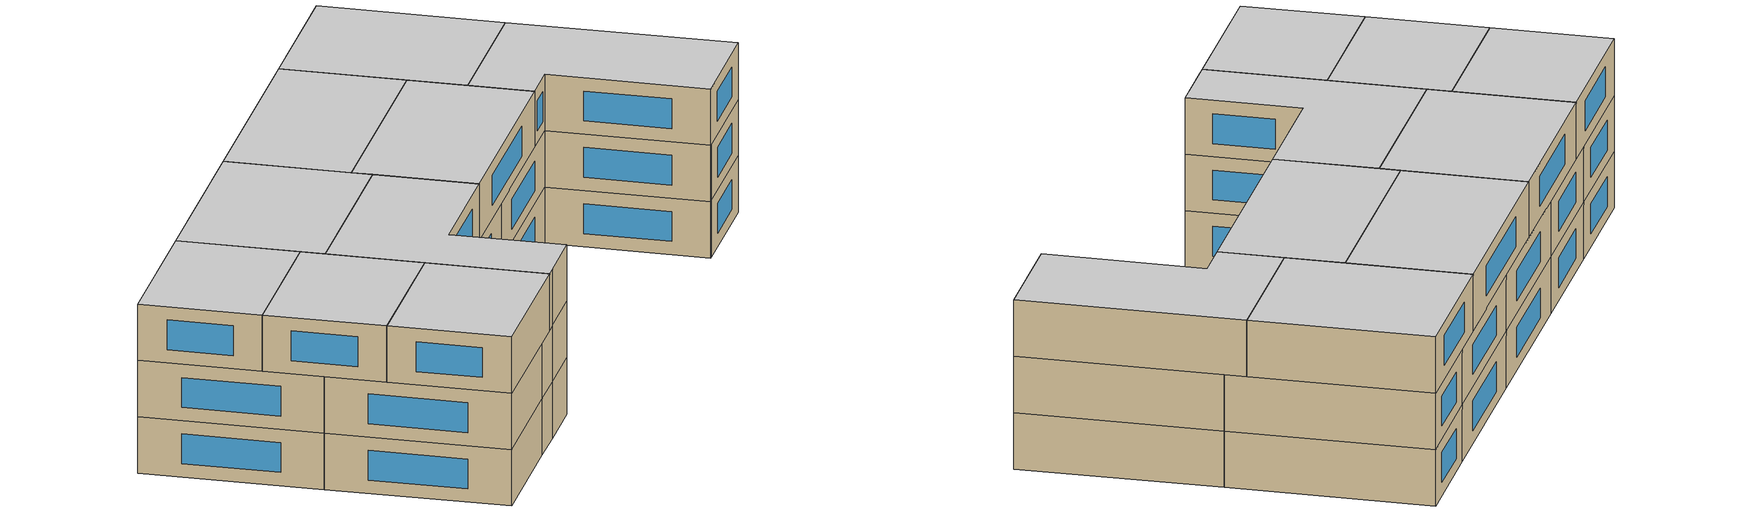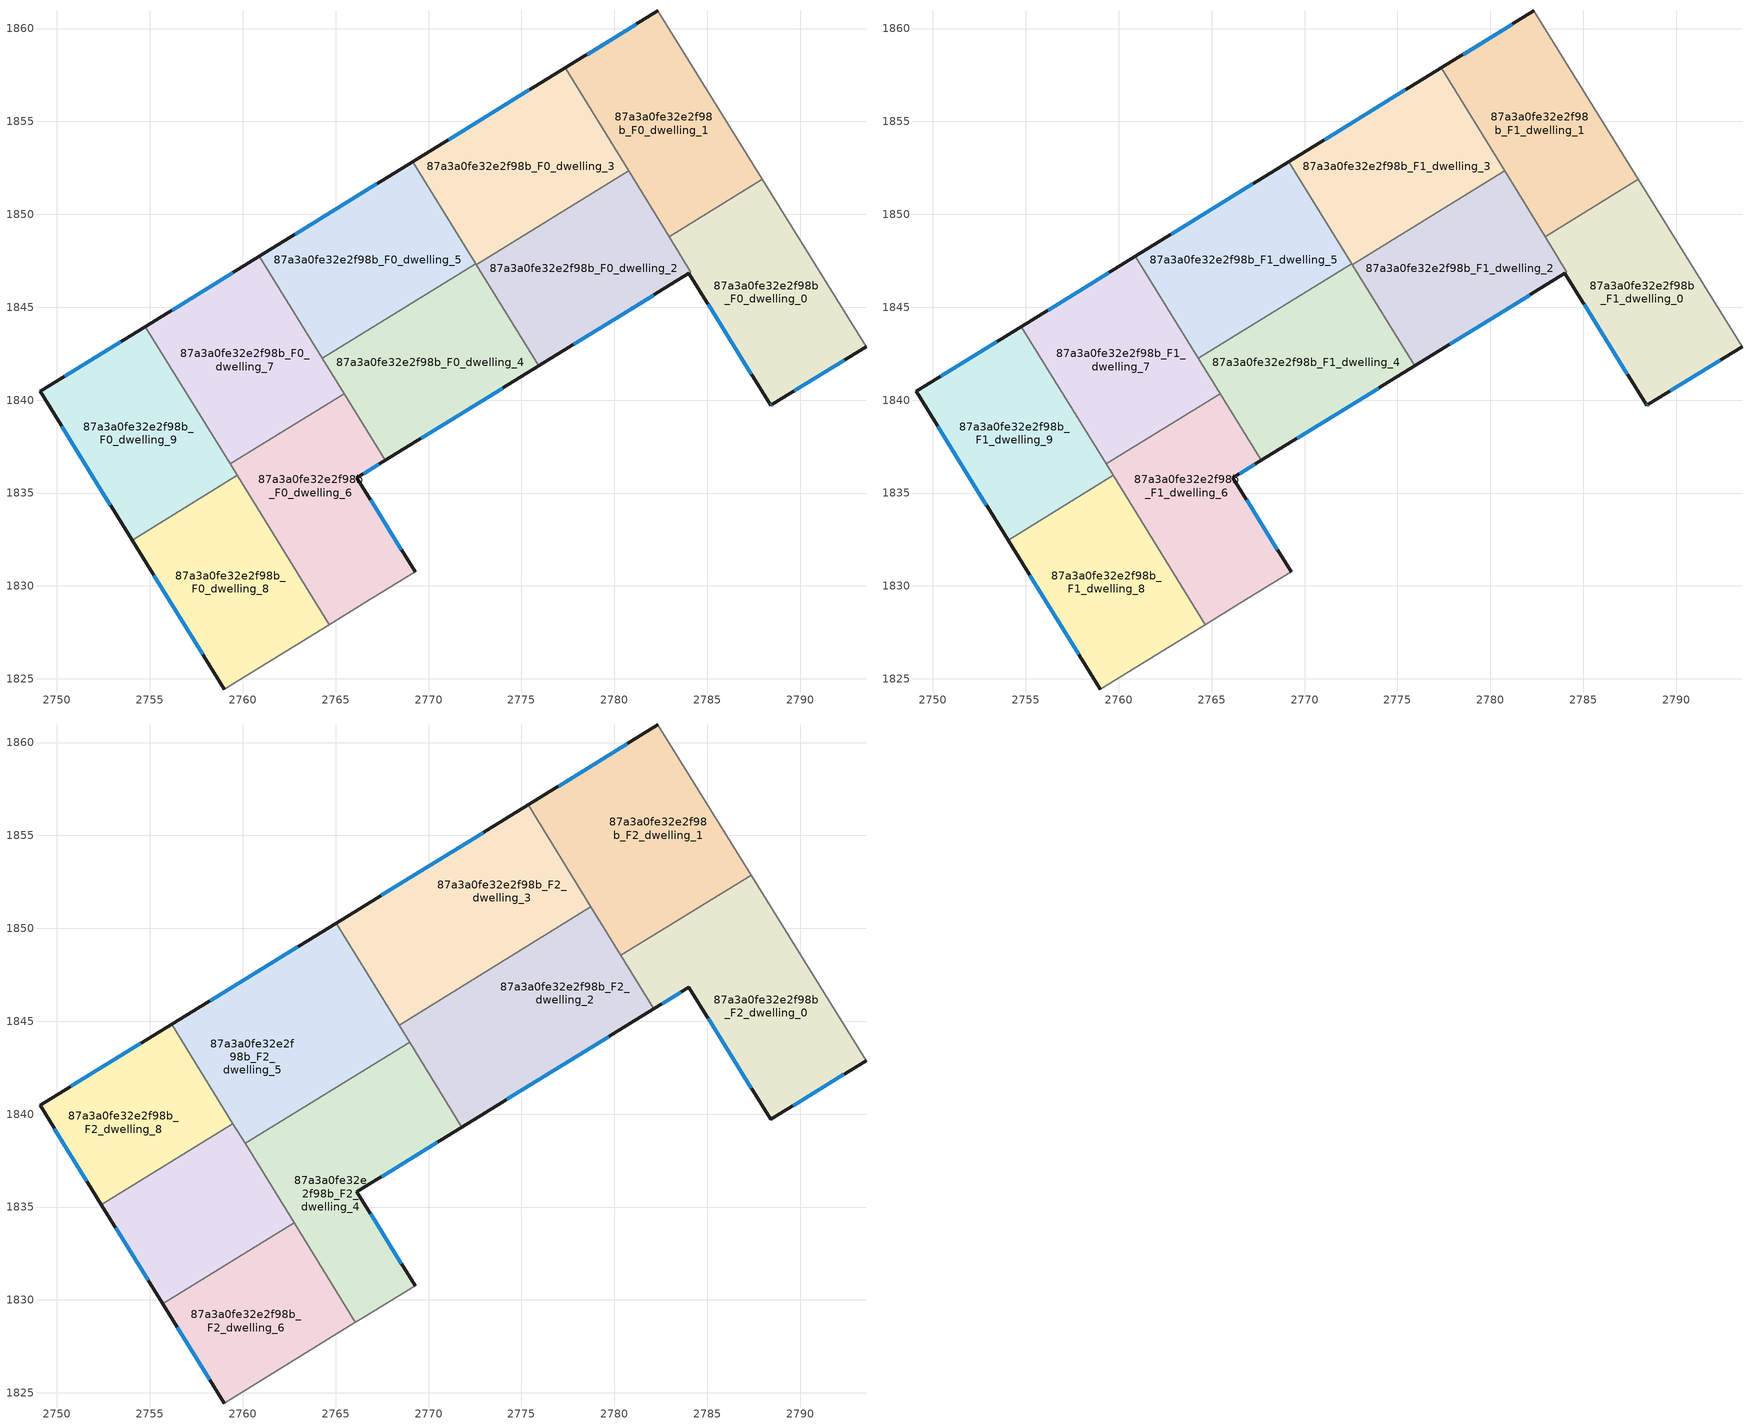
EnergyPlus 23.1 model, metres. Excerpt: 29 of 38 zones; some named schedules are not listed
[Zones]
87a3a0fe32e2f98b_F0_dwelling_0
 floor ground (EU_floor_Construction): 2787.96,1851.9 2793.54,1842.88 2788.51,1839.78 2788.41,1839.72 2784.01,1846.82 2784.12,1846.89 2782.94,1848.81 z0
 wall outside (EU_wall_Construction): 2784.01,1846.82 2788.41,1839.72 2788.51,1839.78 2793.54,1842.88 z0:3
 wall to 87a3a0fe32e2f98b_F0_dwelling_1 (EU_wall_Construction): 2787.96,1851.9 2782.94,1848.81 z0:3
 wall adiabatic (EU_wall_Construction): 2793.54,1842.88 2787.96,1851.9 z0:3
 wall to 87a3a0fe32e2f98b_F0_dwelling_2 (EU_wall_Construction): 2782.94,1848.81 2784.12,1846.89 2784.01,1846.82 z0:3
 window (EU_Window_Construction): 2789.69,1840.51 2792.36,1842.15 / 2788.43,1839.73 2788.48,1839.76 / 2785.04,1845.15 2787.38,1841.39 z0.7:2.3
87a3a0fe32e2f98b_F0_dwelling_1
 floor ground (EU_floor_Construction): 2782.35,1860.95 2787.96,1851.9 2782.94,1848.81 2777.36,1857.88 z0
 wall outside (EU_wall_Construction): 2782.35,1860.95 2777.36,1857.88 z0:3
 wall adiabatic (EU_wall_Construction): 2787.96,1851.9 2782.35,1860.95 z0:3
 wall to 87a3a0fe32e2f98b_F0_dwelling_3 (EU_wall_Construction): 2777.36,1857.88 2780.77,1852.34 z0:3
 wall to 87a3a0fe32e2f98b_F0_dwelling_2 (EU_wall_Construction): 2780.77,1852.34 2782.94,1848.81 z0:3
 window (EU_Window_Construction): 2781.18,1860.23 2778.53,1858.6 z0.7:2.3
87a3a0fe32e2f98b_F0_dwelling_2
 floor ground (EU_floor_Construction): 2780.77,1852.34 2784.12,1846.89 2784.01,1846.82 2775.93,1841.84 2772.57,1847.29 z0
 wall outside (EU_wall_Construction): 2775.93,1841.84 2784.01,1846.82 z0:3
 wall to 87a3a0fe32e2f98b_F0_dwelling_3 (EU_wall_Construction): 2780.77,1852.34 2772.57,1847.29 z0:3
 wall to 87a3a0fe32e2f98b_F0_dwelling_4 (EU_wall_Construction): 2772.57,1847.29 2775.93,1841.84 z0:3
 window (EU_Window_Construction): 2777.83,1843.01 2782.11,1845.65 z0.7:2.3
87a3a0fe32e2f98b_F0_dwelling_3
 floor ground (EU_floor_Construction): 2777.36,1857.88 2780.77,1852.34 2772.57,1847.29 2769.16,1852.83 z0
 wall outside (EU_wall_Construction): 2777.36,1857.88 2769.16,1852.83 z0:3
 wall to 87a3a0fe32e2f98b_F0_dwelling_5 (EU_wall_Construction): 2769.16,1852.83 2772.54,1847.34 z0:3
 wall to 87a3a0fe32e2f98b_F0_dwelling_4 (EU_wall_Construction): 2772.54,1847.34 2772.57,1847.29 z0:3
 window (EU_Window_Construction): 2775.43,1856.69 2771.09,1854.02 z0.7:2.3
87a3a0fe32e2f98b_F0_dwelling_4
 floor ground (EU_floor_Construction): 2772.54,1847.34 2775.93,1841.84 2767.66,1836.75 2764.28,1842.25 z0
 wall outside (EU_wall_Construction): 2767.66,1836.75 2775.93,1841.84 z0:3
 wall to 87a3a0fe32e2f98b_F0_dwelling_5 (EU_wall_Construction): 2772.54,1847.34 2764.28,1842.25 z0:3
 wall to 87a3a0fe32e2f98b_F0_dwelling_6 (EU_wall_Construction): 2765.46,1840.34 2767.66,1836.75 z0:3
 wall to 87a3a0fe32e2f98b_F0_dwelling_7 (EU_wall_Construction): 2764.28,1842.25 2765.46,1840.34 z0:3
 window (EU_Window_Construction): 2769.6,1837.95 2773.99,1840.65 z0.7:2.3
87a3a0fe32e2f98b_F0_dwelling_5
 floor ground (EU_floor_Construction): 2769.16,1852.83 2772.54,1847.34 2764.28,1842.25 2760.9,1847.74 z0
 wall outside (EU_wall_Construction): 2769.16,1852.83 2760.9,1847.74 z0:3
 wall to 87a3a0fe32e2f98b_F0_dwelling_7 (EU_wall_Construction): 2760.9,1847.74 2764.28,1842.25 z0:3
 window (EU_Window_Construction): 2767.22,1851.63 2762.84,1848.94 z0.7:2.3
87a3a0fe32e2f98b_F0_dwelling_6
 floor ground (EU_floor_Construction): 2765.46,1840.34 2767.66,1836.75 2766.15,1835.82 2769.28,1830.76 2766.52,1829.07 2764.65,1827.92 2759.32,1836.56 z0
 wall outside (EU_wall_Construction): 2769.28,1830.76 2766.15,1835.82 2767.66,1836.75 z0:3
 wall to 87a3a0fe32e2f98b_F0_dwelling_7 (EU_wall_Construction): 2765.46,1840.34 2759.32,1836.56 z0:3
 wall adiabatic (EU_wall_Construction): 2764.65,1827.92 2766.52,1829.07 2769.28,1830.76 z0:3
 wall to 87a3a0fe32e2f98b_F0_dwelling_8 (EU_wall_Construction): 2759.7,1835.95 2764.65,1827.92 z0:3
 wall to 87a3a0fe32e2f98b_F0_dwelling_9 (EU_wall_Construction): 2759.32,1836.56 2759.7,1835.95 z0:3
 window (EU_Window_Construction): 2766.5,1836.04 2767.31,1836.54 / 2768.54,1831.95 2766.88,1834.63 z0.7:2.3
87a3a0fe32e2f98b_F0_dwelling_7
 floor ground (EU_floor_Construction): 2760.9,1847.74 2765.46,1840.34 2759.32,1836.56 2754.76,1843.96 z0
 wall outside (EU_wall_Construction): 2760.9,1847.74 2754.76,1843.96 z0:3
 wall to 87a3a0fe32e2f98b_F0_dwelling_9 (EU_wall_Construction): 2754.76,1843.96 2759.32,1836.56 z0:3
 window (EU_Window_Construction): 2759.46,1846.85 2756.2,1844.85 z0.7:2.3
87a3a0fe32e2f98b_F0_dwelling_8
 floor ground (EU_floor_Construction): 2759.7,1835.95 2764.65,1827.92 2759.01,1824.44 2754.04,1832.47 z0
 wall outside (EU_wall_Construction): 2754.04,1832.47 2759.01,1824.44 z0:3
 wall adiabatic (EU_wall_Construction): 2759.01,1824.44 2764.65,1827.92 z0:3
 wall to 87a3a0fe32e2f98b_F0_dwelling_9 (EU_wall_Construction): 2759.7,1835.95 2754.04,1832.47 z0:3
 window (EU_Window_Construction): 2755.21,1830.58 2757.84,1826.33 z0.7:2.3
87a3a0fe32e2f98b_F0_dwelling_9
 floor ground (EU_floor_Construction): 2754.76,1843.96 2759.7,1835.95 2754.04,1832.47 2749.09,1840.47 z0
 wall outside (EU_wall_Construction): 2754.76,1843.96 2749.09,1840.47 2754.04,1832.47 z0:3
 window (EU_Window_Construction): 2750.25,1838.59 2752.88,1834.35 / 2753.43,1843.14 2750.42,1841.29 z0.7:2.3
87a3a0fe32e2f98b_F1_dwelling_0
 floor to 87a3a0fe32e2f98b_F0_dwelling_0 (EU_floor_Construction): 2787.96,1851.9 2793.54,1842.88 2788.51,1839.78 2788.41,1839.72 2784.01,1846.82 2784.12,1846.89 2782.94,1848.81 z3
 wall outside (EU_wall_Construction): 2784.01,1846.82 2788.41,1839.72 2788.51,1839.78 2793.54,1842.88 z3:6
 wall to 87a3a0fe32e2f98b_F1_dwelling_1 (EU_wall_Construction): 2787.96,1851.9 2782.94,1848.81 z3:6
 wall adiabatic (EU_wall_Construction): 2793.54,1842.88 2787.96,1851.9 z3:6
 wall to 87a3a0fe32e2f98b_F1_dwelling_2 (EU_wall_Construction): 2782.94,1848.81 2784.12,1846.89 2784.01,1846.82 z3:6
 window (EU_Window_Construction): 2789.69,1840.51 2792.36,1842.15 / 2788.43,1839.73 2788.48,1839.76 / 2785.04,1845.15 2787.38,1841.39 z3.7:5.3
87a3a0fe32e2f98b_F1_dwelling_1
 floor to 87a3a0fe32e2f98b_F0_dwelling_1 (EU_floor_Construction): 2782.35,1860.95 2787.96,1851.9 2782.94,1848.81 2777.36,1857.88 z3
 wall outside (EU_wall_Construction): 2782.35,1860.95 2777.36,1857.88 z3:6
 wall adiabatic (EU_wall_Construction): 2787.96,1851.9 2782.35,1860.95 z3:6
 wall to 87a3a0fe32e2f98b_F1_dwelling_3 (EU_wall_Construction): 2777.36,1857.88 2780.77,1852.34 z3:6
 wall to 87a3a0fe32e2f98b_F1_dwelling_2 (EU_wall_Construction): 2780.77,1852.34 2782.94,1848.81 z3:6
 window (EU_Window_Construction): 2781.18,1860.23 2778.53,1858.6 z3.7:5.3
87a3a0fe32e2f98b_F1_dwelling_2
 floor to 87a3a0fe32e2f98b_F0_dwelling_2 (EU_floor_Construction): 2780.77,1852.34 2784.12,1846.89 2784.01,1846.82 2775.93,1841.84 2772.57,1847.29 z3
 wall outside (EU_wall_Construction): 2775.93,1841.84 2784.01,1846.82 z3:6
 wall to 87a3a0fe32e2f98b_F1_dwelling_3 (EU_wall_Construction): 2780.77,1852.34 2772.57,1847.29 z3:6
 wall to 87a3a0fe32e2f98b_F1_dwelling_4 (EU_wall_Construction): 2772.57,1847.29 2775.93,1841.84 z3:6
 window (EU_Window_Construction): 2777.83,1843.01 2782.11,1845.65 z3.7:5.3
 ceiling adiabatic (EU_roof_Construction): 2782.12,1845.66 2778.77,1851.11 2772.57,1847.29 2775.93,1841.84 z6
87a3a0fe32e2f98b_F1_dwelling_3
 floor to 87a3a0fe32e2f98b_F0_dwelling_3 (EU_floor_Construction): 2777.36,1857.88 2780.77,1852.34 2772.57,1847.29 2769.16,1852.83 z3
 wall outside (EU_wall_Construction): 2777.36,1857.88 2769.16,1852.83 z3:6
 wall to 87a3a0fe32e2f98b_F1_dwelling_5 (EU_wall_Construction): 2769.16,1852.83 2772.54,1847.34 z3:6
 wall to 87a3a0fe32e2f98b_F1_dwelling_4 (EU_wall_Construction): 2772.54,1847.34 2772.57,1847.29 z3:6
 window (EU_Window_Construction): 2775.43,1856.69 2771.09,1854.02 z3.7:5.3
 ceiling adiabatic (EU_roof_Construction): 2778.77,1851.11 2778.74,1851.15 2772.54,1847.34 2772.57,1847.29 z6
87a3a0fe32e2f98b_F1_dwelling_4
 floor to 87a3a0fe32e2f98b_F0_dwelling_4 (EU_floor_Construction): 2772.54,1847.34 2775.93,1841.84 2767.66,1836.75 2764.28,1842.25 z3
 wall outside (EU_wall_Construction): 2767.66,1836.75 2775.93,1841.84 z3:6
 wall to 87a3a0fe32e2f98b_F1_dwelling_5 (EU_wall_Construction): 2772.54,1847.34 2764.28,1842.25 z3:6
 wall to 87a3a0fe32e2f98b_F1_dwelling_6 (EU_wall_Construction): 2765.46,1840.34 2767.66,1836.75 z3:6
 wall to 87a3a0fe32e2f98b_F1_dwelling_7 (EU_wall_Construction): 2764.28,1842.25 2765.46,1840.34 z3:6
 window (EU_Window_Construction): 2769.6,1837.95 2773.99,1840.65 z3.7:5.3
87a3a0fe32e2f98b_F1_dwelling_5
 floor to 87a3a0fe32e2f98b_F0_dwelling_5 (EU_floor_Construction): 2769.16,1852.83 2772.54,1847.34 2764.28,1842.25 2760.9,1847.74 z3
 wall outside (EU_wall_Construction): 2769.16,1852.83 2760.9,1847.74 z3:6
 wall to 87a3a0fe32e2f98b_F1_dwelling_7 (EU_wall_Construction): 2760.9,1847.74 2764.28,1842.25 z3:6
 window (EU_Window_Construction): 2767.22,1851.63 2762.84,1848.94 z3.7:5.3
87a3a0fe32e2f98b_F1_dwelling_6
 floor to 87a3a0fe32e2f98b_F0_dwelling_6 (EU_floor_Construction): 2765.46,1840.34 2767.66,1836.75 2766.15,1835.82 2769.28,1830.76 2766.52,1829.07 2764.65,1827.92 2759.32,1836.56 z3
 wall outside (EU_wall_Construction): 2769.28,1830.76 2766.15,1835.82 2767.66,1836.75 z3:6
 wall to 87a3a0fe32e2f98b_F1_dwelling_7 (EU_wall_Construction): 2765.46,1840.34 2759.32,1836.56 z3:6
 wall adiabatic (EU_wall_Construction): 2764.65,1827.92 2766.52,1829.07 2769.28,1830.76 z3:6
 wall to 87a3a0fe32e2f98b_F1_dwelling_8 (EU_wall_Construction): 2759.7,1835.95 2764.65,1827.92 z3:6
 wall to 87a3a0fe32e2f98b_F1_dwelling_9 (EU_wall_Construction): 2759.32,1836.56 2759.7,1835.95 z3:6
 window (EU_Window_Construction): 2766.5,1836.04 2767.31,1836.54 / 2768.54,1831.95 2766.88,1834.63 z3.7:5.3
87a3a0fe32e2f98b_F1_dwelling_7
 floor to 87a3a0fe32e2f98b_F0_dwelling_7 (EU_floor_Construction): 2760.9,1847.74 2765.46,1840.34 2759.32,1836.56 2754.76,1843.96 z3
 wall outside (EU_wall_Construction): 2760.9,1847.74 2754.76,1843.96 z3:6
 wall to 87a3a0fe32e2f98b_F1_dwelling_9 (EU_wall_Construction): 2754.76,1843.96 2759.32,1836.56 z3:6
 window (EU_Window_Construction): 2759.46,1846.85 2756.2,1844.85 z3.7:5.3
87a3a0fe32e2f98b_F1_dwelling_8
 floor to 87a3a0fe32e2f98b_F0_dwelling_8 (EU_floor_Construction): 2759.7,1835.95 2764.65,1827.92 2759.01,1824.44 2754.04,1832.47 z3
 wall outside (EU_wall_Construction): 2754.04,1832.47 2759.01,1824.44 z3:6
 wall adiabatic (EU_wall_Construction): 2759.01,1824.44 2764.65,1827.92 z3:6
 wall to 87a3a0fe32e2f98b_F1_dwelling_9 (EU_wall_Construction): 2759.7,1835.95 2754.04,1832.47 z3:6
 window (EU_Window_Construction): 2755.21,1830.58 2757.84,1826.33 z3.7:5.3
87a3a0fe32e2f98b_F1_dwelling_9
 floor to 87a3a0fe32e2f98b_F0_dwelling_9 (EU_floor_Construction): 2754.76,1843.96 2759.7,1835.95 2754.04,1832.47 2749.09,1840.47 z3
 wall outside (EU_wall_Construction): 2754.76,1843.96 2749.09,1840.47 2754.04,1832.47 z3:6
 window (EU_Window_Construction): 2750.25,1838.59 2752.88,1834.35 / 2753.43,1843.14 2750.42,1841.29 z3.7:5.3
 ceiling adiabatic (EU_roof_Construction): 2759.7,1835.95 2754.76,1843.96 2749.09,1840.47 2754.04,1832.47 z6
87a3a0fe32e2f98b_F2_dwelling_0
 floor to 87a3a0fe32e2f98b_F1_dwelling_0 (EU_floor_Construction): 2787.96,1851.9 2793.54,1842.88 2788.51,1839.78 2788.41,1839.72 2784.01,1846.82 2784.12,1846.89 2782.94,1848.81 z6
 floor to 87a3a0fe32e2f98b_F1_dwelling_2 (EU_floor_Construction): 2782.35,1849.77 2784.12,1846.89 2782.12,1845.66 2780.35,1848.54 z6
 floor to 87a3a0fe32e2f98b_F1_dwelling_1 (EU_floor_Construction): 2787.36,1852.86 2787.96,1851.9 2782.94,1848.81 2782.35,1849.77 z6
 wall outside (EU_wall_Construction): 2782.12,1845.66 2784.01,1846.82 2788.41,1839.72 2793.54,1842.88 z6:9
 wall to 87a3a0fe32e2f98b_F2_dwelling_1 (EU_wall_Construction): 2787.36,1852.86 2780.35,1848.54 z6:9
 wall adiabatic (EU_wall_Construction): 2793.54,1842.88 2787.36,1852.86 z6:9
 wall to 87a3a0fe32e2f98b_F2_dwelling_2 (EU_wall_Construction): 2780.35,1848.54 2782.12,1845.66 z6:9
 window (EU_Window_Construction): 2789.62,1840.46 2792.34,1842.14 / 2785.04,1845.15 2787.38,1841.39 / 2782.57,1845.93 2783.57,1846.55 z6.7:8.3
 ceiling to 87a3a0fe32e2f98b_F3_dwelling_0 (EU_floor_Construction): 2793.54,1842.88 2787.36,1852.86 2780.35,1848.54 2782.12,1845.66 2784.01,1846.82 2788.41,1839.72 z9
87a3a0fe32e2f98b_F2_dwelling_1
 floor to 87a3a0fe32e2f98b_F1_dwelling_1 (EU_floor_Construction): 2782.35,1860.95 2787.36,1852.86 2782.35,1849.77 2777.36,1857.88 z6
 floor to 87a3a0fe32e2f98b_F1_dwelling_3 (EU_floor_Construction): 2777.36,1857.88 2780.77,1852.34 2778.77,1851.11 2778.74,1851.15 2775.36,1856.65 z6
 floor to 87a3a0fe32e2f98b_F1_dwelling_2 (EU_floor_Construction): 2780.77,1852.34 2782.35,1849.77 2780.35,1848.54 2778.77,1851.11 z6
 wall outside (EU_wall_Construction): 2782.35,1860.95 2775.36,1856.65 z6:9
 wall adiabatic (EU_wall_Construction): 2787.36,1852.86 2782.35,1860.95 z6:9
 wall to 87a3a0fe32e2f98b_F2_dwelling_3 (EU_wall_Construction): 2775.36,1856.65 2778.74,1851.15 z6:9
 wall to 87a3a0fe32e2f98b_F2_dwelling_2 (EU_wall_Construction): 2778.74,1851.15 2780.35,1848.54 z6:9
 window (EU_Window_Construction): 2780.71,1859.94 2777,1857.66 z6.7:8.3
 ceiling to 87a3a0fe32e2f98b_F3_dwelling_1 (EU_floor_Construction): 2787.36,1852.86 2782.35,1860.95 2775.36,1856.65 2780.35,1848.54 z9
87a3a0fe32e2f98b_F2_dwelling_2
 floor to 87a3a0fe32e2f98b_F1_dwelling_4 (EU_floor_Construction): 2772.54,1847.34 2775.93,1841.84 2771.8,1839.3 2768.41,1844.79 z6
 floor adiabatic (EU_floor_Construction): 2778.74,1851.15 2782.12,1845.66 2775.93,1841.84 2772.54,1847.34 z6
 wall outside (EU_wall_Construction): 2771.8,1839.3 2782.12,1845.66 z6:9
 wall to 87a3a0fe32e2f98b_F2_dwelling_3 (EU_wall_Construction): 2778.74,1851.15 2768.41,1844.79 z6:9
 wall to 87a3a0fe32e2f98b_F2_dwelling_4 (EU_wall_Construction): 2768.98,1843.88 2771.8,1839.3 z6:9
 wall to 87a3a0fe32e2f98b_F2_dwelling_5 (EU_wall_Construction): 2768.41,1844.79 2768.98,1843.88 z6:9
 window (EU_Window_Construction): 2774.22,1840.79 2779.7,1844.17 z6.7:8.3
 ceiling to 87a3a0fe32e2f98b_F3_dwelling_2 (EU_floor_Construction): 2782.12,1845.66 2778.74,1851.15 2768.41,1844.79 2771.8,1839.3 z9
87a3a0fe32e2f98b_F2_dwelling_3
 floor to 87a3a0fe32e2f98b_F1_dwelling_3 (EU_floor_Construction): 2775.36,1856.65 2778.74,1851.15 2772.54,1847.34 2769.16,1852.83 z6
 floor to 87a3a0fe32e2f98b_F1_dwelling_5 (EU_floor_Construction): 2769.16,1852.83 2772.54,1847.34 2768.41,1844.79 2765.03,1850.29 z6
 wall outside (EU_wall_Construction): 2775.36,1856.65 2765.03,1850.29 z6:9
 wall to 87a3a0fe32e2f98b_F2_dwelling_5 (EU_wall_Construction): 2765.03,1850.29 2768.41,1844.79 z6:9
 window (EU_Window_Construction): 2772.93,1855.15 2767.46,1851.78 z6.7:8.3
 ceiling to 87a3a0fe32e2f98b_F3_dwelling_3 (EU_floor_Construction): 2778.74,1851.15 2775.36,1856.65 2765.03,1850.29 2768.41,1844.79 z9
87a3a0fe32e2f98b_F2_dwelling_4
 floor to 87a3a0fe32e2f98b_F1_dwelling_4 (EU_floor_Construction): 2768.98,1843.88 2771.8,1839.3 2767.66,1836.75 2764.85,1841.33 z6
 floor to 87a3a0fe32e2f98b_F1_dwelling_6 (EU_floor_Construction): 2765.46,1840.34 2767.66,1836.75 2766.15,1835.82 2769.28,1830.76 2766.52,1829.07 2766.06,1828.79 2760.74,1837.43 z6
 floor to 87a3a0fe32e2f98b_F1_dwelling_7 (EU_floor_Construction): 2764.85,1841.33 2765.46,1840.34 2760.74,1837.43 2760.13,1838.42 z6
 wall outside (EU_wall_Construction): 2769.28,1830.76 2766.15,1835.82 2771.8,1839.3 z6:9
 wall to 87a3a0fe32e2f98b_F2_dwelling_5 (EU_wall_Construction): 2768.98,1843.88 2760.13,1838.42 z6:9
 wall adiabatic (EU_wall_Construction): 2766.06,1828.79 2766.52,1829.07 2769.28,1830.76 z6:9
 wall to 87a3a0fe32e2f98b_F2_dwelling_6 (EU_wall_Construction): 2762.76,1834.15 2766.06,1828.79 z6:9
 wall to 87a3a0fe32e2f98b_F2_dwelling_7 (EU_wall_Construction): 2760.13,1838.42 2762.76,1834.15 z6:9
 window (EU_Window_Construction): 2767.47,1836.64 2770.47,1838.48 / 2768.54,1831.95 2766.88,1834.63 z6.7:8.3
 ceiling to 87a3a0fe32e2f98b_F3_dwelling_4 (EU_floor_Construction): 2769.28,1830.76 2766.15,1835.82 2771.8,1839.3 2768.98,1843.88 2760.13,1838.42 2766.06,1828.79 2766.52,1829.07 z9
87a3a0fe32e2f98b_F2_dwelling_5
 floor to 87a3a0fe32e2f98b_F1_dwelling_5 (EU_floor_Construction): 2765.03,1850.29 2768.41,1844.79 2764.28,1842.25 2760.9,1847.74 z6
 floor to 87a3a0fe32e2f98b_F1_dwelling_4 (EU_floor_Construction): 2768.41,1844.79 2768.98,1843.88 2764.85,1841.33 2764.28,1842.25 z6
 floor to 87a3a0fe32e2f98b_F1_dwelling_7 (EU_floor_Construction): 2760.9,1847.74 2764.85,1841.33 2760.13,1838.42 2756.18,1844.83 z6
 wall outside (EU_wall_Construction): 2765.03,1850.29 2756.18,1844.83 z6:9
 wall to 87a3a0fe32e2f98b_F2_dwelling_8 (EU_wall_Construction): 2756.18,1844.83 2759.47,1839.49 z6:9
 wall to 87a3a0fe32e2f98b_F2_dwelling_7 (EU_wall_Construction): 2759.47,1839.49 2760.13,1838.42 z6:9
 window (EU_Window_Construction): 2762.95,1849 2758.26,1846.11 z6.7:8.3
 ceiling to 87a3a0fe32e2f98b_F3_dwelling_5 (EU_floor_Construction): 2768.98,1843.88 2765.03,1850.29 2756.18,1844.83 2760.13,1838.42 z9
87a3a0fe32e2f98b_F2_dwelling_6
 floor to 87a3a0fe32e2f98b_F1_dwelling_6 (EU_floor_Construction): 2762.76,1834.15 2766.06,1828.79 2764.65,1827.92 2761.35,1833.27 z6
 floor to 87a3a0fe32e2f98b_F1_dwelling_8 (EU_floor_Construction): 2761.35,1833.27 2764.65,1827.92 2759.01,1824.44 2755.7,1829.79 z6
 wall outside (EU_wall_Construction): 2755.7,1829.79 2759.01,1824.44 z6:9
 wall adiabatic (EU_wall_Construction): 2759.01,1824.44 2766.06,1828.79 z6:9
 wall to 87a3a0fe32e2f98b_F2_dwelling_7 (EU_wall_Construction): 2762.76,1834.15 2755.7,1829.79 z6:9
 window (EU_Window_Construction): 2756.47,1828.54 2758.23,1825.7 z6.7:8.3
 ceiling to 87a3a0fe32e2f98b_F3_dwelling_6 (EU_floor_Construction): 2766.06,1828.79 2762.76,1834.15 2755.7,1829.79 2759.01,1824.44 z9
87a3a0fe32e2f98b_F2_dwelling_7
 floor to 87a3a0fe32e2f98b_F1_dwelling_8 (EU_floor_Construction): 2759.7,1835.95 2761.35,1833.27 2755.7,1829.79 2754.04,1832.47 z6
 floor to 87a3a0fe32e2f98b_F1_dwelling_6 (EU_floor_Construction): 2760.74,1837.43 2762.76,1834.15 2761.35,1833.27 2759.32,1836.56 z6
 floor adiabatic (EU_floor_Construction): 2758.05,1838.62 2759.7,1835.95 2754.04,1832.47 2752.39,1835.13 z6
 floor to 87a3a0fe32e2f98b_F1_dwelling_7 (EU_floor_Construction): 2759.47,1839.49 2760.74,1837.43 2759.32,1836.56 2758.05,1838.62 z6
 wall outside (EU_wall_Construction): 2752.39,1835.13 2755.7,1829.79 z6:9
 wall to 87a3a0fe32e2f98b_F2_dwelling_8 (EU_wall_Construction): 2759.47,1839.49 2752.39,1835.13 z6:9
 window (EU_Window_Construction): 2753.17,1833.88 2754.92,1831.05 z6.7:8.3
 ceiling to 87a3a0fe32e2f98b_F3_dwelling_7 (EU_floor_Construction): 2762.76,1834.15 2759.47,1839.49 2752.39,1835.13 2755.7,1829.79 z9
87a3a0fe32e2f98b_F2_dwelling_8
 floor to 87a3a0fe32e2f98b_F1_dwelling_7 (EU_floor_Construction): 2756.18,1844.83 2759.47,1839.49 2758.05,1838.62 2754.76,1843.96 z6
 floor adiabatic (EU_floor_Construction): 2754.76,1843.96 2758.05,1838.62 2752.39,1835.13 2749.09,1840.47 z6
 wall outside (EU_wall_Construction): 2756.18,1844.83 2749.09,1840.47 2752.39,1835.13 z6:9
 window (EU_Window_Construction): 2749.86,1839.21 2751.61,1836.39 / 2754.51,1843.81 2750.75,1841.49 z6.7:8.3
 ceiling to 87a3a0fe32e2f98b_F3_dwelling_8 (EU_floor_Construction): 2759.47,1839.49 2756.18,1844.83 2749.09,1840.47 2752.39,1835.13 z9
[Building]
EU S2 Campaign: North Axis=0; Terrain=City; Solar Distribution=FullExterior
[Site:Location]
Budapest.Ferenc.Liszt.Intl.AP: Latitude=47.437; Longitude=19.256; Time Zone=1; Elevation=185
[SizingPeriod:WeatherFileDays]
AnnualSizingPeriod: Begin Month=1; Begin Day of Month=1; End Month=12; End Day of Month=31; Day of Week for Start Day=Monday; Use Weather File Daylight Saving Period=No; Use Weather File Rain and Snow Indicators=No
[MATERIAL]
EU_InternalMass_Material: Roughness=MediumRough; Thickness=0.1; Conductivity=1; Density=1800; Specific Heat=900; Thermal Absorptance=0.9; Solar Absorptance=0.7; Visible Absorptance=0.7
[MATERIAL:NOMASS] Roughness=MediumRough; Thermal Absorptance=0.9; Solar Absorptance=0.7; Visible Absorptance=0.7
Name | Thermal Resistance
EU_wall_NoMass | 0.832559
EU_roof_NoMass | 1.39638
EU_floor_NoMass | 0.872794
[WINDOWMATERIAL:SIMPLEGLAZINGSYSTEM]
EU_Window_SimpleGlazing: UFactor=2.79869; Solar Heat Gain Coefficient=0.75; Visible Transmittance=0.75
[CONSTRUCTION]
EU_wall_Construction: EU_wall_NoMass
EU_roof_Construction: EU_roof_NoMass
EU_floor_Construction: EU_floor_NoMass
EU_Window_Construction: EU_Window_SimpleGlazing
EU_InternalMass_Construction: EU_InternalMass_Material
[ZONE] Type=1; Multiplier=1; Ceiling Height=autocalculate; Floor Area=autocalculate; Part of Total Floor Area=Yes
Name | Volume
87a3a0fe32e2f98b_F0_dwelling_0; 87a3a0fe32e2f98b_F1_dwelling_0 | 190.879
87a3a0fe32e2f98b_F2_dwelling_0 | 234.78
87a3a0fe32e2f98b_F0_dwelling_1; 87a3a0fe32e2f98b_F1_dwelling_1; 87a3a0fe32e2f98b_F0_dwelling_9; 87a3a0fe32e2f98b_F1_dwelling_9 | 187.828
87a3a0fe32e2f98b_F2_dwelling_1 | 234.764
87a3a0fe32e2f98b_F0_dwelling_2; 87a3a0fe32e2f98b_F1_dwelling_2 | 184.769
87a3a0fe32e2f98b_F2_dwelling_2; 87a3a0fe32e2f98b_F2_dwelling_5 | 234.771
87a3a0fe32e2f98b_F0_dwelling_3; 87a3a0fe32e2f98b_F1_dwelling_3 | 187.849
87a3a0fe32e2f98b_F2_dwelling_3 | 234.781
87a3a0fe32e2f98b_F0_dwelling_4; 87a3a0fe32e2f98b_F1_dwelling_4 | 187.83
87a3a0fe32e2f98b_F2_dwelling_4 | 234.798
87a3a0fe32e2f98b_F0_dwelling_5; 87a3a0fe32e2f98b_F1_dwelling_5 | 187.807
87a3a0fe32e2f98b_F0_dwelling_6; 87a3a0fe32e2f98b_F1_dwelling_6 | 187.814
87a3a0fe32e2f98b_F2_dwelling_6 | 156.535
87a3a0fe32e2f98b_F0_dwelling_7; 87a3a0fe32e2f98b_F1_dwelling_7 | 187.805
87a3a0fe32e2f98b_F2_dwelling_7 | 156.502
87a3a0fe32e2f98b_F0_dwelling_8; 87a3a0fe32e2f98b_F1_dwelling_8 | 187.816
87a3a0fe32e2f98b_F2_dwelling_8 | 156.523
[INTERNALMASS] Construction=EU_InternalMass_Construction
Name | Zone or ZoneList | Surface Area
87a3a0fe32e2f98b_F0_dwelling_0_EU_InternalMass | 87a3a0fe32e2f98b_F0_dwelling_0 | 63.6264
87a3a0fe32e2f98b_F0_dwelling_1_EU_InternalMass | 87a3a0fe32e2f98b_F0_dwelling_1 | 62.6094
87a3a0fe32e2f98b_F0_dwelling_2_EU_InternalMass | 87a3a0fe32e2f98b_F0_dwelling_2 | 61.588
87a3a0fe32e2f98b_F0_dwelling_3_EU_InternalMass | 87a3a0fe32e2f98b_F0_dwelling_3 | 62.6164
87a3a0fe32e2f98b_F0_dwelling_4_EU_InternalMass | 87a3a0fe32e2f98b_F0_dwelling_4 | 62.61
87a3a0fe32e2f98b_F0_dwelling_5_EU_InternalMass | 87a3a0fe32e2f98b_F0_dwelling_5 | 62.6023
87a3a0fe32e2f98b_F0_dwelling_6_EU_InternalMass | 87a3a0fe32e2f98b_F0_dwelling_6 | 62.6045
87a3a0fe32e2f98b_F0_dwelling_7_EU_InternalMass | 87a3a0fe32e2f98b_F0_dwelling_7 | 62.6018
87a3a0fe32e2f98b_F0_dwelling_8_EU_InternalMass | 87a3a0fe32e2f98b_F0_dwelling_8 | 62.6055
87a3a0fe32e2f98b_F0_dwelling_9_EU_InternalMass | 87a3a0fe32e2f98b_F0_dwelling_9 | 62.6093
87a3a0fe32e2f98b_F1_dwelling_0_EU_InternalMass | 87a3a0fe32e2f98b_F1_dwelling_0 | 63.6264
87a3a0fe32e2f98b_F1_dwelling_1_EU_InternalMass | 87a3a0fe32e2f98b_F1_dwelling_1 | 62.6094
87a3a0fe32e2f98b_F1_dwelling_2_EU_InternalMass | 87a3a0fe32e2f98b_F1_dwelling_2 | 61.588
87a3a0fe32e2f98b_F1_dwelling_3_EU_InternalMass | 87a3a0fe32e2f98b_F1_dwelling_3 | 62.6164
87a3a0fe32e2f98b_F1_dwelling_4_EU_InternalMass | 87a3a0fe32e2f98b_F1_dwelling_4 | 62.61
87a3a0fe32e2f98b_F1_dwelling_5_EU_InternalMass | 87a3a0fe32e2f98b_F1_dwelling_5 | 62.6023
87a3a0fe32e2f98b_F1_dwelling_6_EU_InternalMass | 87a3a0fe32e2f98b_F1_dwelling_6 | 62.6045
87a3a0fe32e2f98b_F1_dwelling_7_EU_InternalMass | 87a3a0fe32e2f98b_F1_dwelling_7 | 62.6018
87a3a0fe32e2f98b_F1_dwelling_8_EU_InternalMass | 87a3a0fe32e2f98b_F1_dwelling_8 | 62.6055
87a3a0fe32e2f98b_F1_dwelling_9_EU_InternalMass | 87a3a0fe32e2f98b_F1_dwelling_9 | 62.6093
87a3a0fe32e2f98b_F2_dwelling_0_EU_InternalMass | 87a3a0fe32e2f98b_F2_dwelling_0 | 78.2599
87a3a0fe32e2f98b_F2_dwelling_1_EU_InternalMass | 87a3a0fe32e2f98b_F2_dwelling_1 | 78.2548
87a3a0fe32e2f98b_F2_dwelling_2_EU_InternalMass | 87a3a0fe32e2f98b_F2_dwelling_2 | 78.2569
87a3a0fe32e2f98b_F2_dwelling_3_EU_InternalMass | 87a3a0fe32e2f98b_F2_dwelling_3 | 78.2603
87a3a0fe32e2f98b_F2_dwelling_4_EU_InternalMass | 87a3a0fe32e2f98b_F2_dwelling_4 | 78.2657
87a3a0fe32e2f98b_F2_dwelling_5_EU_InternalMass | 87a3a0fe32e2f98b_F2_dwelling_5 | 78.257
87a3a0fe32e2f98b_F2_dwelling_6_EU_InternalMass | 87a3a0fe32e2f98b_F2_dwelling_6 | 52.1784
87a3a0fe32e2f98b_F2_dwelling_7_EU_InternalMass | 87a3a0fe32e2f98b_F2_dwelling_7 | 52.1676
87a3a0fe32e2f98b_F2_dwelling_8_EU_InternalMass | 87a3a0fe32e2f98b_F2_dwelling_8 | 52.1744
[OTHEREQUIPMENT] Fuel Type=Electricity; Design Level Calculation Method=Watts/Area; Power per Zone Floor Area=1; Fraction Latent=0; Fraction Radiant=0; Fraction Lost=0; Carbon Dioxide Generation Rate=0; EndUse Subcategory=EU_Step8_InternalGains
Name | Zone or ZoneList or Space or SpaceList | Schedule
EU_Step8_InternalGain_87a3a0fe32e2f98b_F0_dwelling_0_f000 | 87a3a0fe32e2f98b_F0_dwelling_0 | EU_Step8_GainSchedule_87a3a0fe32e2f98b_F0_dwelling_0_f000
EU_Step8_InternalGain_87a3a0fe32e2f98b_F0_dwelling_1_f000 | 87a3a0fe32e2f98b_F0_dwelling_1 | EU_Step8_GainSchedule_87a3a0fe32e2f98b_F0_dwelling_1_f000
EU_Step8_InternalGain_87a3a0fe32e2f98b_F0_dwelling_2_f000 | 87a3a0fe32e2f98b_F0_dwelling_2 | EU_Step8_GainSchedule_87a3a0fe32e2f98b_F0_dwelling_2_f000
EU_Step8_InternalGain_87a3a0fe32e2f98b_F0_dwelling_3_f000 | 87a3a0fe32e2f98b_F0_dwelling_3 | EU_Step8_GainSchedule_87a3a0fe32e2f98b_F0_dwelling_3_f000
EU_Step8_InternalGain_87a3a0fe32e2f98b_F0_dwelling_4_f000 | 87a3a0fe32e2f98b_F0_dwelling_4 | EU_Step8_GainSchedule_87a3a0fe32e2f98b_F0_dwelling_4_f000
EU_Step8_InternalGain_87a3a0fe32e2f98b_F0_dwelling_5_f000 | 87a3a0fe32e2f98b_F0_dwelling_5 | EU_Step8_GainSchedule_87a3a0fe32e2f98b_F0_dwelling_5_f000
EU_Step8_InternalGain_87a3a0fe32e2f98b_F0_dwelling_6_f000 | 87a3a0fe32e2f98b_F0_dwelling_6 | EU_Step8_GainSchedule_87a3a0fe32e2f98b_F0_dwelling_6_f000
EU_Step8_InternalGain_87a3a0fe32e2f98b_F0_dwelling_7_f000 | 87a3a0fe32e2f98b_F0_dwelling_7 | EU_Step8_GainSchedule_87a3a0fe32e2f98b_F0_dwelling_7_f000
EU_Step8_InternalGain_87a3a0fe32e2f98b_F0_dwelling_8_f000 | 87a3a0fe32e2f98b_F0_dwelling_8 | EU_Step8_GainSchedule_87a3a0fe32e2f98b_F0_dwelling_8_f000
EU_Step8_InternalGain_87a3a0fe32e2f98b_F0_dwelling_9_f000 | 87a3a0fe32e2f98b_F0_dwelling_9 | EU_Step8_GainSchedule_87a3a0fe32e2f98b_F0_dwelling_9_f000
EU_Step8_InternalGain_87a3a0fe32e2f98b_F1_dwelling_0_f000 | 87a3a0fe32e2f98b_F1_dwelling_0 | EU_Step8_GainSchedule_87a3a0fe32e2f98b_F1_dwelling_0_f000
EU_Step8_InternalGain_87a3a0fe32e2f98b_F1_dwelling_1_f000 | 87a3a0fe32e2f98b_F1_dwelling_1 | EU_Step8_GainSchedule_87a3a0fe32e2f98b_F1_dwelling_1_f000
EU_Step8_InternalGain_87a3a0fe32e2f98b_F1_dwelling_2_f000 | 87a3a0fe32e2f98b_F1_dwelling_2 | EU_Step8_GainSchedule_87a3a0fe32e2f98b_F1_dwelling_2_f000
EU_Step8_InternalGain_87a3a0fe32e2f98b_F1_dwelling_3_f000 | 87a3a0fe32e2f98b_F1_dwelling_3 | EU_Step8_GainSchedule_87a3a0fe32e2f98b_F1_dwelling_3_f000
EU_Step8_InternalGain_87a3a0fe32e2f98b_F1_dwelling_4_f000 | 87a3a0fe32e2f98b_F1_dwelling_4 | EU_Step8_GainSchedule_87a3a0fe32e2f98b_F1_dwelling_4_f000
EU_Step8_InternalGain_87a3a0fe32e2f98b_F1_dwelling_5_f000 | 87a3a0fe32e2f98b_F1_dwelling_5 | EU_Step8_GainSchedule_87a3a0fe32e2f98b_F1_dwelling_5_f000
EU_Step8_InternalGain_87a3a0fe32e2f98b_F1_dwelling_6_f000 | 87a3a0fe32e2f98b_F1_dwelling_6 | EU_Step8_GainSchedule_87a3a0fe32e2f98b_F1_dwelling_6_f000
EU_Step8_InternalGain_87a3a0fe32e2f98b_F1_dwelling_7_f000 | 87a3a0fe32e2f98b_F1_dwelling_7 | EU_Step8_GainSchedule_87a3a0fe32e2f98b_F1_dwelling_7_f000
EU_Step8_InternalGain_87a3a0fe32e2f98b_F1_dwelling_8_f000 | 87a3a0fe32e2f98b_F1_dwelling_8 | EU_Step8_GainSchedule_87a3a0fe32e2f98b_F1_dwelling_8_f000
EU_Step8_InternalGain_87a3a0fe32e2f98b_F1_dwelling_9_f000 | 87a3a0fe32e2f98b_F1_dwelling_9 | EU_Step8_GainSchedule_87a3a0fe32e2f98b_F1_dwelling_9_f000
EU_Step8_InternalGain_87a3a0fe32e2f98b_F2_dwelling_0_f000 | 87a3a0fe32e2f98b_F2_dwelling_0 | EU_Step8_GainSchedule_87a3a0fe32e2f98b_F2_dwelling_0_f000
EU_Step8_InternalGain_87a3a0fe32e2f98b_F2_dwelling_1_f000 | 87a3a0fe32e2f98b_F2_dwelling_1 | EU_Step8_GainSchedule_87a3a0fe32e2f98b_F2_dwelling_1_f000
EU_Step8_InternalGain_87a3a0fe32e2f98b_F2_dwelling_2_f000 | 87a3a0fe32e2f98b_F2_dwelling_2 | EU_Step8_GainSchedule_87a3a0fe32e2f98b_F2_dwelling_2_f000
EU_Step8_InternalGain_87a3a0fe32e2f98b_F2_dwelling_3_f000 | 87a3a0fe32e2f98b_F2_dwelling_3 | EU_Step8_GainSchedule_87a3a0fe32e2f98b_F2_dwelling_3_f000
EU_Step8_InternalGain_87a3a0fe32e2f98b_F2_dwelling_4_f000 | 87a3a0fe32e2f98b_F2_dwelling_4 | EU_Step8_GainSchedule_87a3a0fe32e2f98b_F2_dwelling_4_f000
EU_Step8_InternalGain_87a3a0fe32e2f98b_F2_dwelling_5_f000 | 87a3a0fe32e2f98b_F2_dwelling_5 | EU_Step8_GainSchedule_87a3a0fe32e2f98b_F2_dwelling_5_f000
EU_Step8_InternalGain_87a3a0fe32e2f98b_F2_dwelling_6_f000 | 87a3a0fe32e2f98b_F2_dwelling_6 | EU_Step8_GainSchedule_87a3a0fe32e2f98b_F2_dwelling_6_f000
EU_Step8_InternalGain_87a3a0fe32e2f98b_F2_dwelling_7_f000 | 87a3a0fe32e2f98b_F2_dwelling_7 | EU_Step8_GainSchedule_87a3a0fe32e2f98b_F2_dwelling_7_f000
EU_Step8_InternalGain_87a3a0fe32e2f98b_F2_dwelling_8_f000 | 87a3a0fe32e2f98b_F2_dwelling_8 | EU_Step8_GainSchedule_87a3a0fe32e2f98b_F2_dwelling_8_f000
[ZONEVENTILATION:DESIGNFLOWRATE] Schedule=EU_AlwaysOn; Design Flow Rate Calculation Method=AirChanges/Hour; Air Changes per Hour=0.475469; Ventilation Type=Natural; Fan Pressure Rise=0; Fan Total Efficiency=1; Constant Term Coefficient=1; Temperature Term Coefficient=0; Velocity Term Coefficient=0; Velocity Squared Term Coefficient=0; Minimum Indoor Temperature=-100; Maximum Indoor Temperature=100; Delta Temperature=-100; Minimum Outdoor Temperature=-100; Maximum Outdoor Temperature=100; Maximum Wind Speed=40
Name | Zone or ZoneList or Space or SpaceList
EU_ConstantAir_87a3a0fe32e2f98b_F0_dwelling_0 | 87a3a0fe32e2f98b_F0_dwelling_0
EU_ConstantAir_87a3a0fe32e2f98b_F0_dwelling_1 | 87a3a0fe32e2f98b_F0_dwelling_1
EU_ConstantAir_87a3a0fe32e2f98b_F0_dwelling_2 | 87a3a0fe32e2f98b_F0_dwelling_2
EU_ConstantAir_87a3a0fe32e2f98b_F0_dwelling_3 | 87a3a0fe32e2f98b_F0_dwelling_3
EU_ConstantAir_87a3a0fe32e2f98b_F0_dwelling_4 | 87a3a0fe32e2f98b_F0_dwelling_4
EU_ConstantAir_87a3a0fe32e2f98b_F0_dwelling_5 | 87a3a0fe32e2f98b_F0_dwelling_5
EU_ConstantAir_87a3a0fe32e2f98b_F0_dwelling_6 | 87a3a0fe32e2f98b_F0_dwelling_6
EU_ConstantAir_87a3a0fe32e2f98b_F0_dwelling_7 | 87a3a0fe32e2f98b_F0_dwelling_7
EU_ConstantAir_87a3a0fe32e2f98b_F0_dwelling_8 | 87a3a0fe32e2f98b_F0_dwelling_8
EU_ConstantAir_87a3a0fe32e2f98b_F0_dwelling_9 | 87a3a0fe32e2f98b_F0_dwelling_9
EU_ConstantAir_87a3a0fe32e2f98b_F1_dwelling_0 | 87a3a0fe32e2f98b_F1_dwelling_0
EU_ConstantAir_87a3a0fe32e2f98b_F1_dwelling_1 | 87a3a0fe32e2f98b_F1_dwelling_1
EU_ConstantAir_87a3a0fe32e2f98b_F1_dwelling_2 | 87a3a0fe32e2f98b_F1_dwelling_2
EU_ConstantAir_87a3a0fe32e2f98b_F1_dwelling_3 | 87a3a0fe32e2f98b_F1_dwelling_3
EU_ConstantAir_87a3a0fe32e2f98b_F1_dwelling_4 | 87a3a0fe32e2f98b_F1_dwelling_4
EU_ConstantAir_87a3a0fe32e2f98b_F1_dwelling_5 | 87a3a0fe32e2f98b_F1_dwelling_5
EU_ConstantAir_87a3a0fe32e2f98b_F1_dwelling_6 | 87a3a0fe32e2f98b_F1_dwelling_6
EU_ConstantAir_87a3a0fe32e2f98b_F1_dwelling_7 | 87a3a0fe32e2f98b_F1_dwelling_7
EU_ConstantAir_87a3a0fe32e2f98b_F1_dwelling_8 | 87a3a0fe32e2f98b_F1_dwelling_8
EU_ConstantAir_87a3a0fe32e2f98b_F1_dwelling_9 | 87a3a0fe32e2f98b_F1_dwelling_9
EU_ConstantAir_87a3a0fe32e2f98b_F2_dwelling_0 | 87a3a0fe32e2f98b_F2_dwelling_0
EU_ConstantAir_87a3a0fe32e2f98b_F2_dwelling_1 | 87a3a0fe32e2f98b_F2_dwelling_1
EU_ConstantAir_87a3a0fe32e2f98b_F2_dwelling_2 | 87a3a0fe32e2f98b_F2_dwelling_2
EU_ConstantAir_87a3a0fe32e2f98b_F2_dwelling_3 | 87a3a0fe32e2f98b_F2_dwelling_3
EU_ConstantAir_87a3a0fe32e2f98b_F2_dwelling_4 | 87a3a0fe32e2f98b_F2_dwelling_4
EU_ConstantAir_87a3a0fe32e2f98b_F2_dwelling_5 | 87a3a0fe32e2f98b_F2_dwelling_5
EU_ConstantAir_87a3a0fe32e2f98b_F2_dwelling_6 | 87a3a0fe32e2f98b_F2_dwelling_6
EU_ConstantAir_87a3a0fe32e2f98b_F2_dwelling_7 | 87a3a0fe32e2f98b_F2_dwelling_7
EU_ConstantAir_87a3a0fe32e2f98b_F2_dwelling_8 | 87a3a0fe32e2f98b_F2_dwelling_8
[HVACTEMPLATE:ZONE:IDEALLOADSAIRSYSTEM] System Availability Schedule=EU_AlwaysOn; Maximum Heating Supply Air Temperature=50; Minimum Cooling Supply Air Temperature=13; Maximum Heating Supply Air Humidity Ratio=0.0156; Minimum Cooling Supply Air Humidity Ratio=0.0077; Heating Limit=NoLimit; Cooling Limit=NoLimit; Heating Availability Schedule=EU_AlwaysOn; Cooling Availability Schedule=EU_CoolingOff; Dehumidification Control Type=ConstantSensibleHeatRatio; Cooling Sensible Heat Ratio=0.7; Dehumidification Setpoint=60; Humidification Control Type=None; Humidification Setpoint=30; Outdoor Air Method=None; Outdoor Air Flow Rate per Person=0.00944; Outdoor Air Flow Rate per Zone Floor Area=0; Outdoor Air Flow Rate per Zone=0; Demand Controlled Ventilation Type=None; Outdoor Air Economizer Type=NoEconomizer; Heat Recovery Type=None; Sensible Heat Recovery Effectiveness=0.7; Latent Heat Recovery Effectiveness=0.65
Name | Template Thermostat
87a3a0fe32e2f98b_F0_dwelling_0 | EU_HeatOnly_87a3a0fe32e2f98b_F0_dwelling_0
87a3a0fe32e2f98b_F0_dwelling_1 | EU_HeatOnly_87a3a0fe32e2f98b_F0_dwelling_1
87a3a0fe32e2f98b_F0_dwelling_2 | EU_HeatOnly_87a3a0fe32e2f98b_F0_dwelling_2
87a3a0fe32e2f98b_F0_dwelling_3 | EU_HeatOnly_87a3a0fe32e2f98b_F0_dwelling_3
87a3a0fe32e2f98b_F0_dwelling_4 | EU_HeatOnly_87a3a0fe32e2f98b_F0_dwelling_4
87a3a0fe32e2f98b_F0_dwelling_5 | EU_HeatOnly_87a3a0fe32e2f98b_F0_dwelling_5
87a3a0fe32e2f98b_F0_dwelling_6 | EU_HeatOnly_87a3a0fe32e2f98b_F0_dwelling_6
87a3a0fe32e2f98b_F0_dwelling_7 | EU_HeatOnly_87a3a0fe32e2f98b_F0_dwelling_7
87a3a0fe32e2f98b_F0_dwelling_8 | EU_HeatOnly_87a3a0fe32e2f98b_F0_dwelling_8
87a3a0fe32e2f98b_F0_dwelling_9 | EU_HeatOnly_87a3a0fe32e2f98b_F0_dwelling_9
87a3a0fe32e2f98b_F1_dwelling_0 | EU_HeatOnly_87a3a0fe32e2f98b_F1_dwelling_0
87a3a0fe32e2f98b_F1_dwelling_1 | EU_HeatOnly_87a3a0fe32e2f98b_F1_dwelling_1
87a3a0fe32e2f98b_F1_dwelling_2 | EU_HeatOnly_87a3a0fe32e2f98b_F1_dwelling_2
87a3a0fe32e2f98b_F1_dwelling_3 | EU_HeatOnly_87a3a0fe32e2f98b_F1_dwelling_3
87a3a0fe32e2f98b_F1_dwelling_4 | EU_HeatOnly_87a3a0fe32e2f98b_F1_dwelling_4
87a3a0fe32e2f98b_F1_dwelling_5 | EU_HeatOnly_87a3a0fe32e2f98b_F1_dwelling_5
87a3a0fe32e2f98b_F1_dwelling_6 | EU_HeatOnly_87a3a0fe32e2f98b_F1_dwelling_6
87a3a0fe32e2f98b_F1_dwelling_7 | EU_HeatOnly_87a3a0fe32e2f98b_F1_dwelling_7
87a3a0fe32e2f98b_F1_dwelling_8 | EU_HeatOnly_87a3a0fe32e2f98b_F1_dwelling_8
87a3a0fe32e2f98b_F1_dwelling_9 | EU_HeatOnly_87a3a0fe32e2f98b_F1_dwelling_9
87a3a0fe32e2f98b_F2_dwelling_0 | EU_HeatOnly_87a3a0fe32e2f98b_F2_dwelling_0
87a3a0fe32e2f98b_F2_dwelling_1 | EU_HeatOnly_87a3a0fe32e2f98b_F2_dwelling_1
87a3a0fe32e2f98b_F2_dwelling_2 | EU_HeatOnly_87a3a0fe32e2f98b_F2_dwelling_2
87a3a0fe32e2f98b_F2_dwelling_3 | EU_HeatOnly_87a3a0fe32e2f98b_F2_dwelling_3
87a3a0fe32e2f98b_F2_dwelling_4 | EU_HeatOnly_87a3a0fe32e2f98b_F2_dwelling_4
87a3a0fe32e2f98b_F2_dwelling_5 | EU_HeatOnly_87a3a0fe32e2f98b_F2_dwelling_5
87a3a0fe32e2f98b_F2_dwelling_6 | EU_HeatOnly_87a3a0fe32e2f98b_F2_dwelling_6
87a3a0fe32e2f98b_F2_dwelling_7 | EU_HeatOnly_87a3a0fe32e2f98b_F2_dwelling_7
87a3a0fe32e2f98b_F2_dwelling_8 | EU_HeatOnly_87a3a0fe32e2f98b_F2_dwelling_8
[SIZING:ZONE] Zone Cooling Design Supply Air Temperature Input Method=SupplyAirTemperature; Zone Cooling Design Supply Air Temperature=13; Zone Heating Design Supply Air Temperature Input Method=SupplyAirTemperature; Zone Heating Design Supply Air Temperature=50; Zone Cooling Design Supply Air Humidity Ratio=0.008; Zone Heating Design Supply Air Humidity Ratio=0.008; Cooling Design Air Flow Method=DesignDay; Cooling Design Air Flow Rate=0; Cooling Minimum Air Flow per Zone Floor Area=0.000762; Cooling Minimum Air Flow=0; Cooling Minimum Air Flow Fraction=0.2; Heating Design Air Flow Method=DesignDay; Heating Design Air Flow Rate=0; Heating Maximum Air Flow per Zone Floor Area=0.002032; Heating Maximum Air Flow=0.141576; Heating Maximum Air Flow Fraction=0.3; Account for Dedicated Outdoor Air System=No; Dedicated Outdoor Air System Control Strategy=NeutralSupplyAir; Dedicated Outdoor Air Low Setpoint Temperature for Design=autosize; Dedicated Outdoor Air High Setpoint Temperature for Design=autosize; Zone Load Sizing Method=Sensible Load Only No Latent Load; Zone Latent Cooling Design Supply Air Humidity Ratio Input Method=HumidityRatioDifference; Zone Cooling Design Supply Air Humidity Ratio Difference=0.005; Zone Latent Heating Design Supply Air Humidity Ratio Input Method=HumidityRatioDifference; Zone Humidification Design Supply Air Humidity Ratio Difference=0.005
87a3a0fe32e2f98b_F0_dwelling_0; 87a3a0fe32e2f98b_F0_dwelling_1; 87a3a0fe32e2f98b_F0_dwelling_2; 87a3a0fe32e2f98b_F0_dwelling_3; 87a3a0fe32e2f98b_F0_dwelling_4; 87a3a0fe32e2f98b_F0_dwelling_5; 87a3a0fe32e2f98b_F0_dwelling_6; 87a3a0fe32e2f98b_F0_dwelling_7; 87a3a0fe32e2f98b_F0_dwelling_8; 87a3a0fe32e2f98b_F0_dwelling_9; 87a3a0fe32e2f98b_F1_dwelling_0; 87a3a0fe32e2f98b_F1_dwelling_1; 87a3a0fe32e2f98b_F1_dwelling_2; 87a3a0fe32e2f98b_F1_dwelling_3; 87a3a0fe32e2f98b_F1_dwelling_4; 87a3a0fe32e2f98b_F1_dwelling_5; 87a3a0fe32e2f98b_F1_dwelling_6; 87a3a0fe32e2f98b_F1_dwelling_7; 87a3a0fe32e2f98b_F1_dwelling_8; 87a3a0fe32e2f98b_F1_dwelling_9; 87a3a0fe32e2f98b_F2_dwelling_0; 87a3a0fe32e2f98b_F2_dwelling_1; 87a3a0fe32e2f98b_F2_dwelling_2; 87a3a0fe32e2f98b_F2_dwelling_3; 87a3a0fe32e2f98b_F2_dwelling_4; 87a3a0fe32e2f98b_F2_dwelling_5; 87a3a0fe32e2f98b_F2_dwelling_6; 87a3a0fe32e2f98b_F2_dwelling_7; 87a3a0fe32e2f98b_F2_dwelling_8
[SCHEDULE:FILE] Column Number=1; Rows to Skip at Top=0; Number of Hours of Data=8760; Column Separator=Comma; Interpolate to Timestep=No; Minutes per Item=60; Adjust Schedule for Daylight Savings=Yes
Name | File
EU_Step8_GainSchedule_87a3a0fe32e2f98b_F0_dwelling_0_f000 | ../../schedules/87a3a0fe32e2f98b/87a3a0fe32e2f98b_F0_dwelling_0_f000_gain.csv
EU_Step8_GainSchedule_87a3a0fe32e2f98b_F0_dwelling_1_f000 | ../../schedules/87a3a0fe32e2f98b/87a3a0fe32e2f98b_F0_dwelling_1_f000_gain.csv
EU_Step8_GainSchedule_87a3a0fe32e2f98b_F0_dwelling_2_f000 | ../../schedules/87a3a0fe32e2f98b/87a3a0fe32e2f98b_F0_dwelling_2_f000_gain.csv
EU_Step8_GainSchedule_87a3a0fe32e2f98b_F0_dwelling_3_f000 | ../../schedules/87a3a0fe32e2f98b/87a3a0fe32e2f98b_F0_dwelling_3_f000_gain.csv
EU_Step8_GainSchedule_87a3a0fe32e2f98b_F0_dwelling_4_f000 | ../../schedules/87a3a0fe32e2f98b/87a3a0fe32e2f98b_F0_dwelling_4_f000_gain.csv
EU_Step8_GainSchedule_87a3a0fe32e2f98b_F0_dwelling_5_f000 | ../../schedules/87a3a0fe32e2f98b/87a3a0fe32e2f98b_F0_dwelling_5_f000_gain.csv
EU_Step8_GainSchedule_87a3a0fe32e2f98b_F0_dwelling_6_f000 | ../../schedules/87a3a0fe32e2f98b/87a3a0fe32e2f98b_F0_dwelling_6_f000_gain.csv
EU_Step8_GainSchedule_87a3a0fe32e2f98b_F0_dwelling_7_f000 | ../../schedules/87a3a0fe32e2f98b/87a3a0fe32e2f98b_F0_dwelling_7_f000_gain.csv
EU_Step8_GainSchedule_87a3a0fe32e2f98b_F0_dwelling_8_f000 | ../../schedules/87a3a0fe32e2f98b/87a3a0fe32e2f98b_F0_dwelling_8_f000_gain.csv
EU_Step8_GainSchedule_87a3a0fe32e2f98b_F0_dwelling_9_f000 | ../../schedules/87a3a0fe32e2f98b/87a3a0fe32e2f98b_F0_dwelling_9_f000_gain.csv
EU_Step8_GainSchedule_87a3a0fe32e2f98b_F1_dwelling_0_f000 | ../../schedules/87a3a0fe32e2f98b/87a3a0fe32e2f98b_F1_dwelling_0_f000_gain.csv
EU_Step8_GainSchedule_87a3a0fe32e2f98b_F1_dwelling_1_f000 | ../../schedules/87a3a0fe32e2f98b/87a3a0fe32e2f98b_F1_dwelling_1_f000_gain.csv
